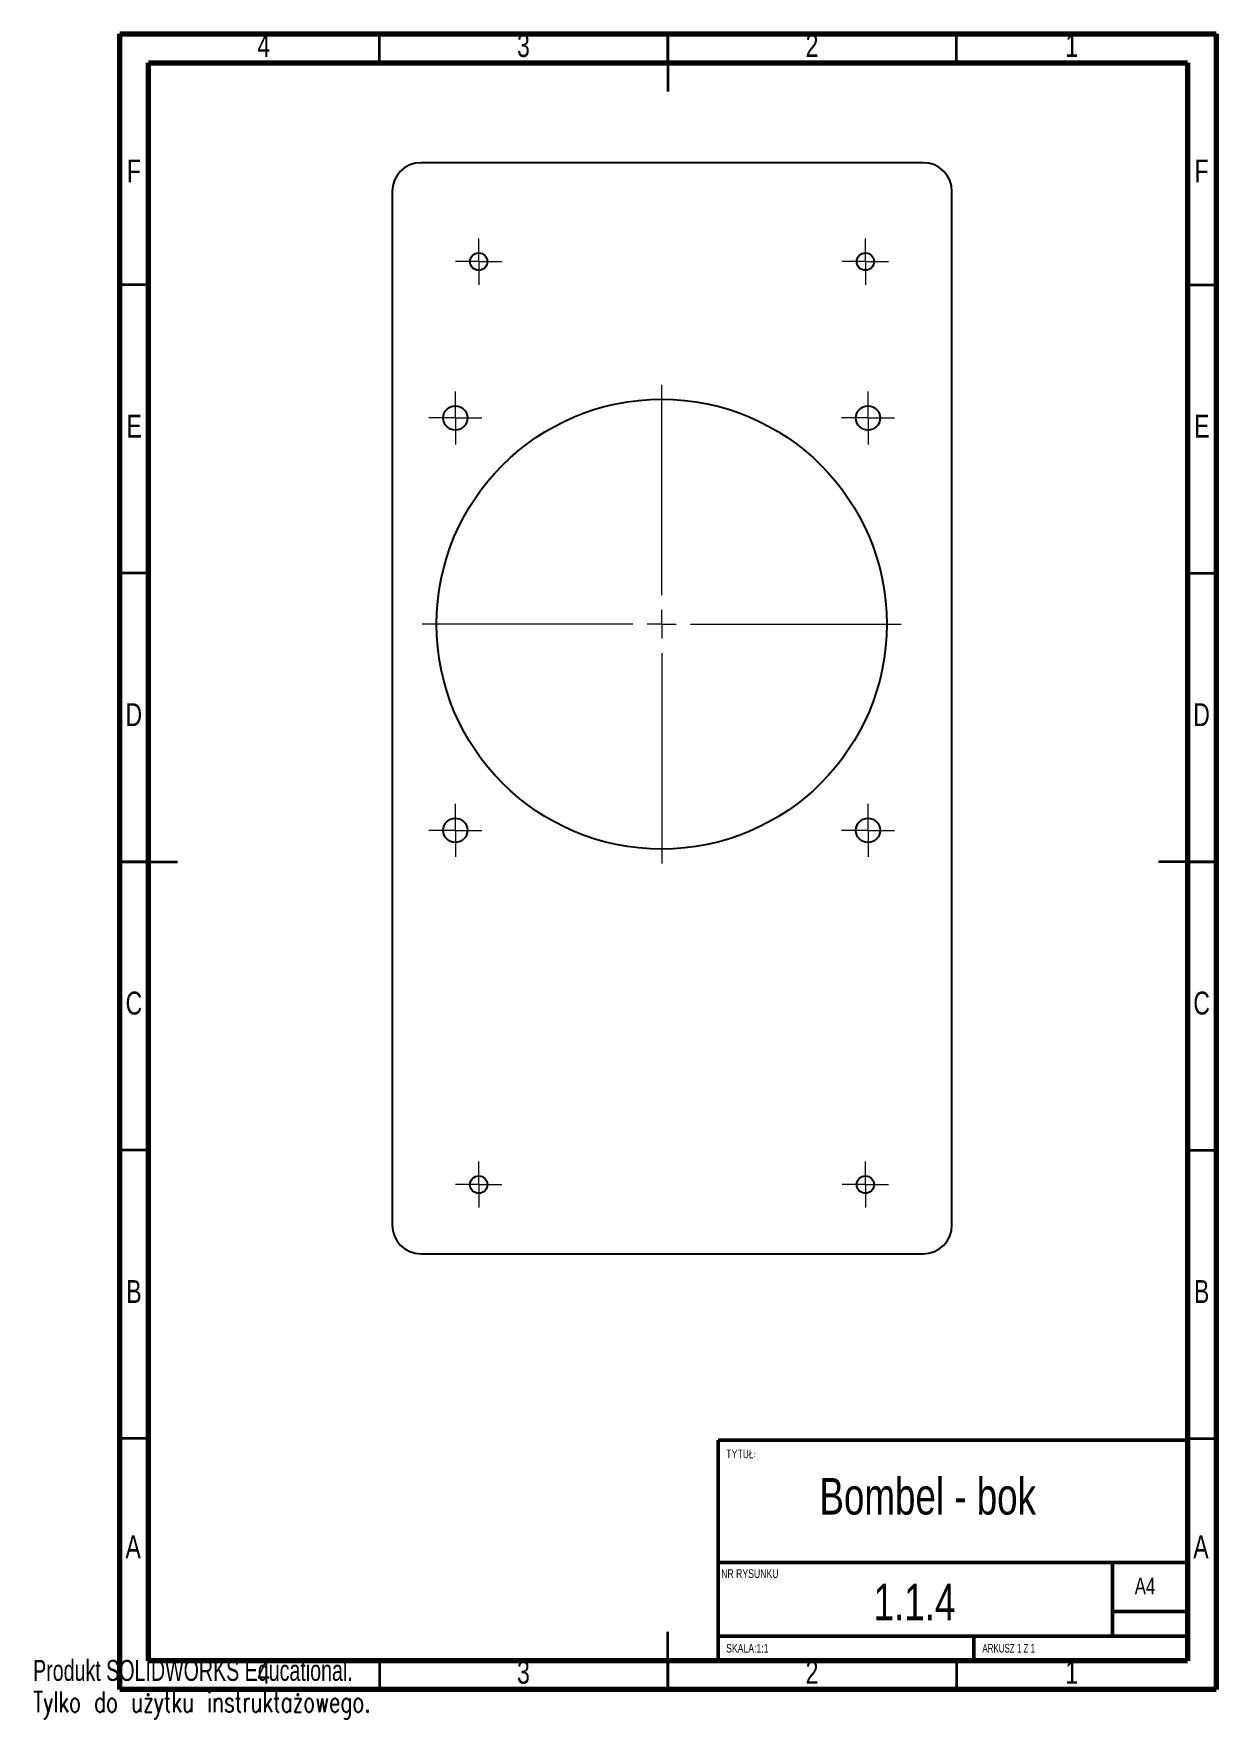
# Model space of a CAD drawing. Header units: millimetres. Extents: x 0 to 205, y 0 to 292.
import ezdxf

# ---------------------------------------------------------------- set-up
doc = ezdxf.new("R2010")
doc.units = ezdxf.units.MM
doc.styles.add('SLDTEXTSTYLE0', font='TXT', dxfattribs={"width": 0.75})
doc.styles.add('SLDTEXTSTYLE1', font='TXT', dxfattribs={"width": 0.75, "bigfont": 'bigfont'})
doc.styles.add('SLDTEXTSTYLE2', font='TXT', dxfattribs={"width": 0.6875})
doc.styles.add('SLDTEXTSTYLE3', font='TXT', dxfattribs={"width": 0.7})
doc.styles.add('SLDTEXTSTYLE4', font='TXT', dxfattribs={"width": 0.7, "bigfont": 'bigfont'})

# ---------------------------------------------------------------- blocks, each defined once
blk = doc.blocks.new('SW_CENTERMARKSYMBOL_0')
at = {"color": 0, "linetype": 'Continuous', "lineweight": 0}
for p, q in [((0, 5), (0, 41.5)), ((-5, 0), (-41.5, 0)), ((0, 0), (-2.5, 0)), ((0, 0), (0, 2.5)), ((0, 0), (0, -2.5)), ((0, 0), (2.5, 0)), ((5, 0), (41.5, 0)), ((0, -5), (0, -41.5))]:
    blk.add_line(p, q, dxfattribs=at)
blk = doc.blocks.new('SW_CENTERMARKSYMBOL_1')
at = {"color": 0, "linetype": 'Continuous', "lineweight": 0}
for p, q in [((0, 2.5), (0, 4.6)), ((-2.5, 0), (-4.6, 0)), ((0, 0), (-2.5, 0)), ((0, 0), (0, 2.5)), ((0, 0), (0, -2.5)), ((0, 0), (2.5, 0)), ((2.5, 0), (4.6, 0)), ((0, -2.5), (0, -4.6))]:
    blk.add_line(p, q, dxfattribs=at)
blk = doc.blocks.new('SW_CENTERMARKSYMBOL_2')
at = {"color": 0, "linetype": 'Continuous', "lineweight": 0}
for p, q in [((0, 2.5), (0, 4.6)), ((-2.5, 0), (-4.6, 0)), ((0, 0), (-2.5, 0)), ((0, 0), (0, 2.5)), ((0, 0), (0, -2.5)), ((0, 0), (2.5, 0)), ((2.5, 0), (4.6, 0)), ((0, -2.5), (0, -4.6))]:
    blk.add_line(p, q, dxfattribs=at)
blk = doc.blocks.new('SW_CENTERMARKSYMBOL_3')
at = {"color": 0, "linetype": 'Continuous', "lineweight": 0}
for p, q in [((0, 2.5), (0, 4.6)), ((-2.5, 0), (-4.6, 0)), ((0, 0), (-2.5, 0)), ((0, 0), (0, 2.5)), ((0, 0), (0, -2.5)), ((0, 0), (2.5, 0)), ((2.5, 0), (4.6, 0)), ((0, -2.5), (0, -4.6))]:
    blk.add_line(p, q, dxfattribs=at)
blk = doc.blocks.new('SW_CENTERMARKSYMBOL_4')
at = {"color": 0, "linetype": 'Continuous', "lineweight": 0}
for p, q in [((0, 2.5), (0, 4.6)), ((0, 0), (-2.5, 0)), ((0, 0), (0, 2.5)), ((0, 0), (0, -2.5)), ((0, 0), (2.5, 0)), ((2.5, 0), (4.6, 0)), ((-2.5, 0), (-4.6, 0)), ((0, -2.5), (0, -4.6))]:
    blk.add_line(p, q, dxfattribs=at)
blk = doc.blocks.new('SW_CENTERMARKSYMBOL_5')
at = {"color": 0, "linetype": 'Continuous', "lineweight": 0}
for p, q in [((0, 2.5), (0, 4)), ((0, 0), (-2.5, 0)), ((0, 0), (0, 2.5)), ((0, 0), (0, -2.5)), ((0, 0), (2.5, 0)), ((2.5, 0), (4, 0)), ((-2.5, 0), (-4, 0)), ((0, -2.5), (0, -4))]:
    blk.add_line(p, q, dxfattribs=at)
blk = doc.blocks.new('SW_CENTERMARKSYMBOL_6')
at = {"color": 0, "linetype": 'Continuous', "lineweight": 0}
for p, q in [((0, 2.5), (0, 4)), ((-2.5, 0), (-4, 0)), ((0, 0), (-2.5, 0)), ((0, 0), (0, 2.5)), ((0, 0), (0, -2.5)), ((0, 0), (2.5, 0)), ((2.5, 0), (4, 0)), ((0, -2.5), (0, -4))]:
    blk.add_line(p, q, dxfattribs=at)
blk = doc.blocks.new('SW_CENTERMARKSYMBOL_7')
at = {"color": 0, "linetype": 'Continuous', "lineweight": 0}
for p, q in [((0, 2.5), (0, 4)), ((-2.5, 0), (-4, 0)), ((0, 0), (-2.5, 0)), ((0, 0), (0, 2.5)), ((0, 0), (0, -2.5)), ((0, 0), (2.5, 0)), ((2.5, 0), (4, 0)), ((0, -2.5), (0, -4))]:
    blk.add_line(p, q, dxfattribs=at)
blk = doc.blocks.new('SW_CENTERMARKSYMBOL_8')
at = {"color": 0, "linetype": 'Continuous', "lineweight": 0}
for p, q in [((0, 2.5), (0, 4)), ((-2.5, 0), (-4, 0)), ((0, 0), (-2.5, 0)), ((0, 0), (0, 2.5)), ((0, 0), (0, -2.5)), ((0, 0), (2.5, 0)), ((2.5, 0), (4, 0)), ((0, -2.5), (0, -4))]:
    blk.add_line(p, q, dxfattribs=at)

msp = doc.modelspace()

# ---------------------------------------------------------------- linework, layer by layer
at = {"color": 7, "linetype": 'Continuous', "lineweight": 70}
for p, q in [((15, 5), (15, 292)), ((15, 292), (205, 292)), ((205, 292), (205, 5)), ((20, 10), (20, 287)), ((20, 287), (200, 287)), ((200, 287), (200, 10)), ((200, 10), (20, 10)), ((205, 5), (15, 5))]:
    msp.add_line(p, q, dxfattribs=at)
at = {"color": 7, "linetype": 'Continuous', "lineweight": 35}
for p, q in [((60, 287), (60, 292)), ((110, 292), (110, 282)), ((110, 287), (110, 292)), ((160, 287), (160, 292)), ((20, 248.5), (15, 248.5)), ((200, 248.5), (205, 248.5)), ((20, 198.5), (15, 198.5)), ((200, 198.5), (205, 198.5)), ((15, 148.5), (25, 148.5)), ((20, 148.5), (15, 148.5)), ((205, 148.5), (195, 148.5)), ((200, 148.5), (205, 148.5)), ((20, 98.5), (15, 98.5)), ((200, 98.5), (205, 98.5)), ((20, 48.5), (15, 48.5)), ((200, 48.5), (205, 48.5)), ((110, 5), (110, 15)), ((60, 10), (60, 5)), ((110, 10), (110, 5)), ((160, 10), (160, 5))]:
    msp.add_line(p, q, dxfattribs=at)
at = {"color": 7, "linetype": 'Continuous', "lineweight": 25}
for p, q in [((154.21, 269.68), (67.21, 269.68)), ((62.21, 264.68), (62.21, 85.53)), ((159.21, 85.53), (159.21, 264.68)), ((67.21, 80.53), (154.21, 80.53))]:
    msp.add_line(p, q, dxfattribs=at)
at = {"color": 7, "linetype": 'Continuous', "lineweight": 50}
for p, q in [((200, 48.25), (118.7, 48.25)), ((118.7, 48.25), (118.7, 10)), ((118.7, 27), (200, 27)), ((187, 14.25), (187, 27)), ((200, 18.5), (187, 18.5)), ((118.7, 14.25), (200, 14.25)), ((163, 10), (163, 14.25))]:
    msp.add_line(p, q, dxfattribs=at)
at = {"color": 7, "linetype": 'Continuous', "lineweight": 25}
for centre, radius in [((77.21, 252.53), 1.5), ((144.21, 252.53), 1.5), ((108.91, 189.68), 39), ((73.16, 225.43), 2.1), ((144.66, 225.43), 2.1), ((73.16, 153.93), 2.1), ((144.66, 153.93), 2.1), ((77.21, 92.53), 1.5), ((144.21, 92.53), 1.5)]:
    msp.add_circle(centre, radius, dxfattribs=at)
for centre, start, end in [((67.21, 264.68), 90, 180), ((154.21, 264.68), 0, 90), ((67.21, 85.53), 180, 270), ((154.21, 85.53), 270, 0)]:
    msp.add_arc(centre, 5, start, end, dxfattribs=at)

# ---------------------------------------------------------------- block references
at = {"color": 7, "linetype": 'Continuous', "lineweight": 0}
for name, p in [('SW_CENTERMARKSYMBOL_8', (77.21, 252.53)), ('SW_CENTERMARKSYMBOL_7', (144.21, 252.53)), ('SW_CENTERMARKSYMBOL_0', (108.91, 189.68)), ('SW_CENTERMARKSYMBOL_2', (73.16, 225.43)), ('SW_CENTERMARKSYMBOL_3', (144.66, 225.43)), ('SW_CENTERMARKSYMBOL_1', (73.16, 153.93)), ('SW_CENTERMARKSYMBOL_4', (144.66, 153.93)), ('SW_CENTERMARKSYMBOL_5', (77.21, 92.53)), ('SW_CENTERMARKSYMBOL_6', (144.21, 92.53))]:
    msp.add_blockref(name, p, dxfattribs=at)

# ---------------------------------------------------------------- texts
for s, insert, char_height, attachment_point, style in [('4', (39.96, 291.98), 3.97, 2, 'SLDTEXTSTYLE0'), ('3', (84.96, 291.98), 3.97, 2, 'SLDTEXTSTYLE0'), ('2', (134.96, 291.98), 3.97, 2, 'SLDTEXTSTYLE0'), ('1', (179.96, 291.98), 3.97, 2, 'SLDTEXTSTYLE0'), ('F', (17.46, 270.23), 3.97, 2, 'SLDTEXTSTYLE0'), ('F', (202.46, 270.23), 3.97, 2, 'SLDTEXTSTYLE0'), ('E', (17.51, 225.98), 3.97, 2, 'SLDTEXTSTYLE0'), ('E', (202.51, 225.98), 3.97, 2, 'SLDTEXTSTYLE0'), ('D', (17.45, 175.98), 3.97, 2, 'SLDTEXTSTYLE0'), ('D', (202.45, 175.98), 3.97, 2, 'SLDTEXTSTYLE0'), ('C', (17.46, 125.98), 3.97, 2, 'SLDTEXTSTYLE0'), ('C', (202.46, 125.98), 3.97, 2, 'SLDTEXTSTYLE0'), ('B', (17.47, 75.98), 3.97, 2, 'SLDTEXTSTYLE0'), ('B', (202.47, 75.98), 3.97, 2, 'SLDTEXTSTYLE0'), ('TYTUŁ:', (120.08, 46.58), 1.5, 1, 'SLDTEXTSTYLE1'), ('Bombel - bok', (155, 41.68), 6.35, 2, 'SLDTEXTSTYLE0'), ('A', (17.34, 31.73), 3.97, 2, 'SLDTEXTSTYLE0'), ('A', (202.34, 31.73), 3.97, 2, 'SLDTEXTSTYLE0'), ('NR RYSUNKU', (119.21, 25.84), 1.5, 1, 'SLDTEXTSTYLE0'), ('A4', (190.87, 24.41), 2.91, 1, 'SLDTEXTSTYLE0'), ('1.1.4', (152.71, 23.33), 6.35, 2, 'SLDTEXTSTYLE0'), ('SKALA:1:1', (120.07, 12.9), 1.5, 1, 'SLDTEXTSTYLE0'), ('ARKUSZ 1 Z 1', (164.48, 12.9), 1.5, 1, 'SLDTEXTSTYLE2'), ('4', (39.96, 9.98), 3.97, 2, 'SLDTEXTSTYLE0'), ('3', (84.96, 9.98), 3.97, 2, 'SLDTEXTSTYLE0'), ('2', (134.96, 9.98), 3.97, 2, 'SLDTEXTSTYLE0'), ('1', (179.96, 9.98), 3.97, 2, 'SLDTEXTSTYLE0')]:
    msp.add_mtext(s, dxfattribs=dict(at, insert=insert, char_height=char_height, attachment_point=attachment_point, style=style))
at = {"color": 7, "linetype": 'Continuous', "char_height": 3.633, "attachment_point": 1}
for s, insert, style in [('Produkt SOLIDWORKS Educational.', (0, 10.13), 'SLDTEXTSTYLE3'), ('Tylko do użytku instruktażowego.', (0, 4.68), 'SLDTEXTSTYLE4')]:
    msp.add_mtext(s, dxfattribs=dict(at, insert=insert, style=style))

doc.saveas('drawing.dxf')
